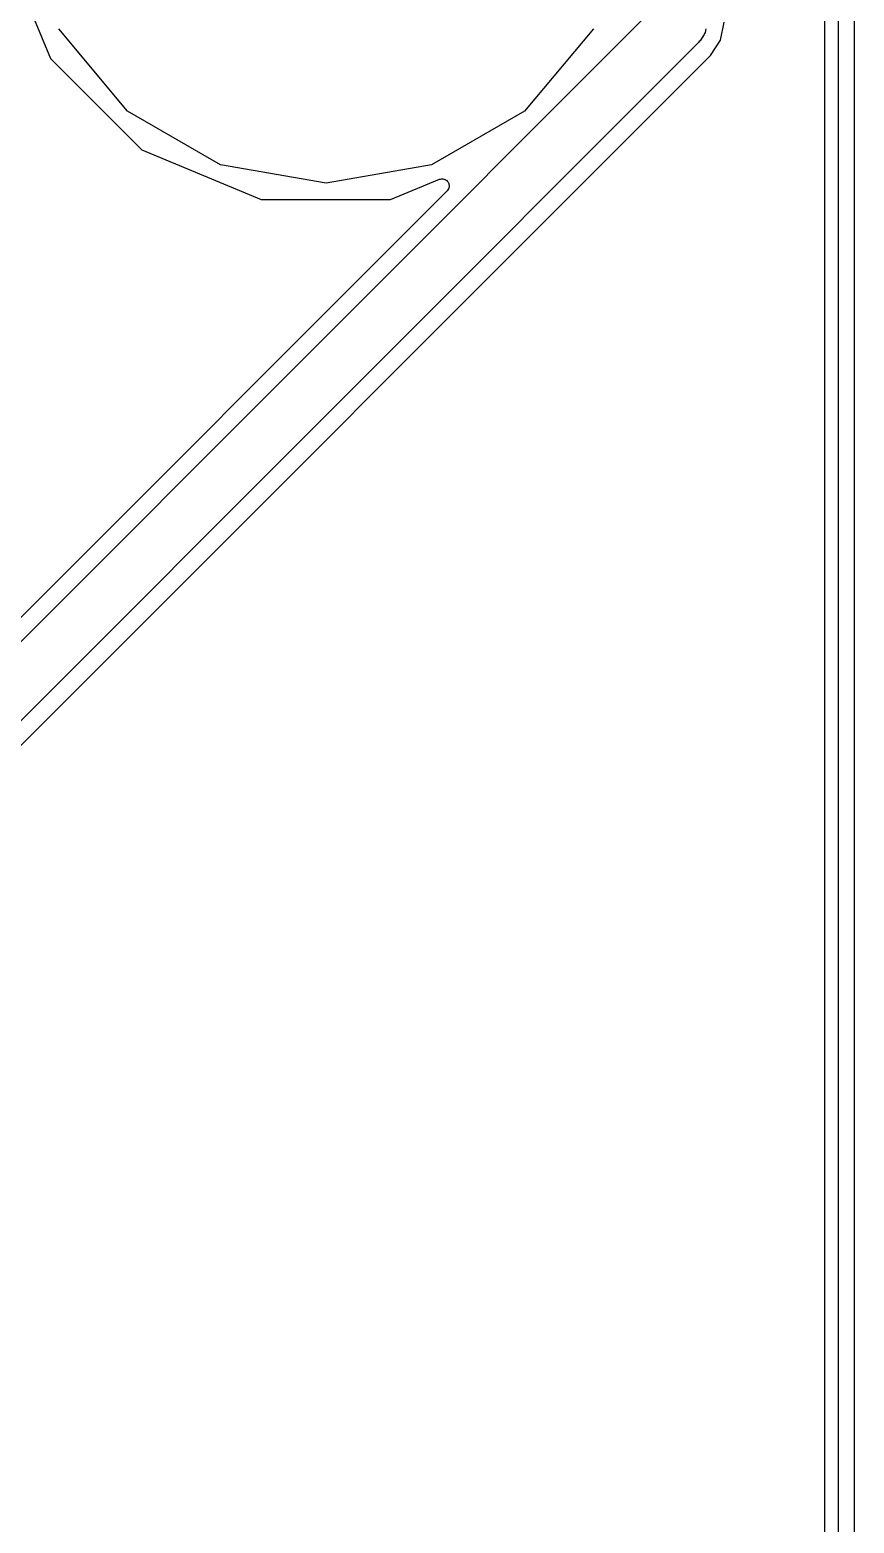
# Model space of a CAD drawing. Extents: x 51 to 137, y -158 to -25.
# Drawn here: x 124.5 to 136.51, y -98.07 to -76.32 of the extents above; entities that cross this region are included whole.
import ezdxf

# ---------------------------------------------------------------- set-up
doc = ezdxf.new("R2010")
doc.units = 0
doc.header["$MEASUREMENT"] = 0
doc.layers.add('BLACK', color=7, linetype='CONTINUOUS')

msp = doc.modelspace()

# ---------------------------------------------------------------- linework, layer by layer
at = {"layer": 'Black'}
for p, q in [((136.083, -28.2226), (136.083, -119.88)), ((136.286, -119.911), (136.286, -28.1863)), ((136.515, -28.1813), (136.515, -119.921)), ((124.078, -74.9893), (124.798, -76.731)), ((119.917, -89.6817), (133.553, -76.0455)), ((125.923, -77.4986), (124.919, -76.3013)), ((132.713, -76.3013), (131.709, -77.4986)), ((134.333, -76.3683), (134.328, -76.3856)), ((134.342, -76.3528), (134.333, -76.3683)), ((134.351, -76.3005), (134.342, -76.3528)), ((134.568, -76.4658), (134.62, -76.2038)), ((134.247, -76.5012), (120.373, -90.3755)), ((134.258, -76.4865), (134.247, -76.5012)), ((134.271, -76.475), (134.258, -76.4865)), ((134.298, -76.429), (134.271, -76.475)), ((134.328, -76.3856), (134.298, -76.429)), ((134.42, -76.6879), (134.568, -76.4658)), ((120.56, -90.548), (134.42, -76.6879)), ((124.798, -76.731), (126.129, -78.0648)), ((127.277, -78.28), (125.923, -77.4986)), ((131.709, -77.4986), (130.355, -78.28)), ((126.129, -78.0648), (127.87, -78.7875)), ((128.816, -78.5514), (127.277, -78.28)), ((130.355, -78.28), (128.816, -78.5514)), ((129.754, -78.7891), (130.47, -78.4933)), ((130.47, -78.4933), (130.485, -78.49)), ((130.485, -78.49), (130.5, -78.486)), ((130.5, -78.486), (130.502, -78.4862)), ((130.502, -78.4862), (130.505, -78.4857)), ((130.505, -78.4857), (130.52, -78.4877)), ((130.52, -78.4877), (130.535, -78.4891)), ((130.535, -78.4891), (130.537, -78.49)), ((130.537, -78.49), (130.54, -78.4903)), ((130.54, -78.4903), (130.553, -78.4975)), ((130.553, -78.4975), (130.567, -78.504)), ((130.567, -78.504), (130.569, -78.5056)), ((130.569, -78.5056), (130.571, -78.5067)), ((130.571, -78.5067), (130.581, -78.518)), ((130.581, -78.518), (130.592, -78.5289)), ((130.592, -78.5289), (130.593, -78.531)), ((130.593, -78.531), (130.595, -78.5327)), ((130.595, -78.5327), (130.6, -78.5469)), ((130.6, -78.5469), (130.607, -78.5609)), ((130.581, -78.659), (119.842, -89.3979)), ((130.59, -78.6464), (130.581, -78.659)), ((130.599, -78.6342), (130.59, -78.6464)), ((130.6, -78.632), (130.599, -78.6342)), ((130.601, -78.6301), (130.6, -78.632)), ((130.605, -78.6152), (130.601, -78.6301)), ((130.61, -78.6006), (130.605, -78.6152)), ((130.607, -78.5609), (130.607, -78.5632)), ((130.607, -78.5632), (130.608, -78.5653)), ((130.608, -78.5653), (130.609, -78.5807)), ((130.609, -78.5807), (130.61, -78.5961)), ((130.61, -78.5961), (130.609, -78.5983)), ((130.609, -78.5983), (130.61, -78.6006)), ((127.87, -78.7875), (129.754, -78.7891))]:
    msp.add_line(p, q, dxfattribs=at)

doc.saveas('drawing.dxf')
